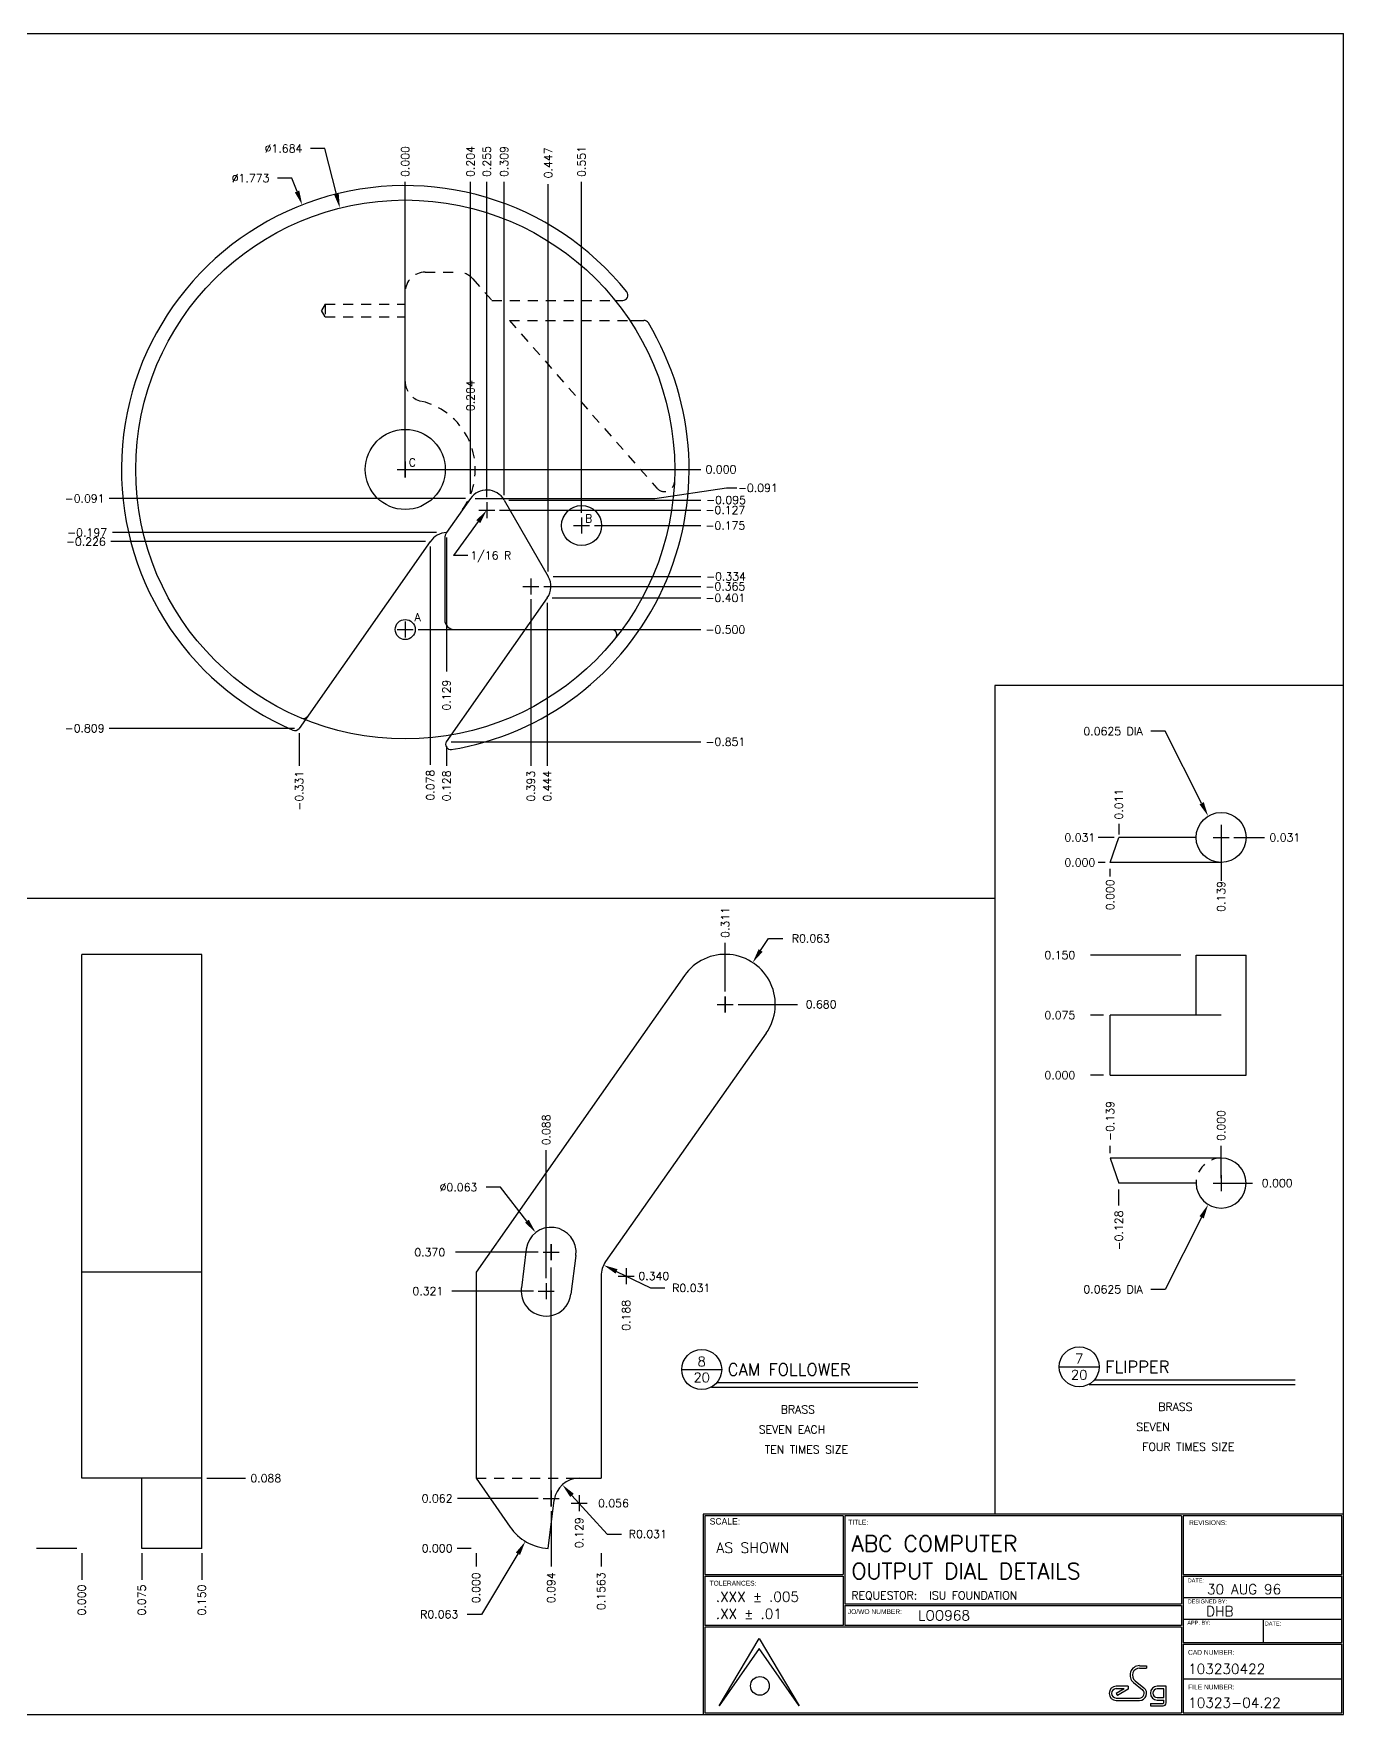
# Model space of a CAD drawing. Extents: x 0 to 33, y 0 to 21.
# Drawn here: x 16.63 to 33, y 0 to 21 of the extents above; entities that cross this region are included whole.
import ezdxf
from ezdxf.enums import TextEntityAlignment as Align

# ---------------------------------------------------------------- set-up
doc = ezdxf.new("R2010")
doc.units = 0
doc.header["$MEASUREMENT"] = 0
doc.linetypes.add('HIDDEN2', pattern=[0.1875, 0.125, -0.0625])
doc.layers.get('0').update_dxf_attribs({"linetype": 'CONTINUOUS'})
doc.layers.get('DEFPOINTS').update_dxf_attribs({"linetype": 'CONTINUOUS'})
for name, color, linetype in [('BORDER', 5, 'CONTINUOUS'), ('DIM', 1, 'CONTINUOUS'), ('HIDDEN2', 6, 'HIDDEN2'), ('OBJECT', 3, 'CONTINUOUS'), ('TEXT', 1, 'CONTINUOUS')]:
    doc.layers.add(name, color=color, linetype=linetype)
doc.styles.add('ROMANS', font='romans')
doc.styles.add('SIMPLEX', font='SIMPLEX')
doc.styles.add('TITLE', font='italic')
doc.dimstyles.get("Standard").update_dxf_attribs({"dimtxt": 0.1, "dimasz": 0.1, "dimexe": 0.1, "dimexo": 0.063, "dimgap": 0.1, "dimtad": 0, "dimtih": 1, "dimtoh": 1, "dimdec": 3, "dimzin": 0, "dimdsep": 46, "dimtxsty": 'SIMPLEX', "dimcen": 0.05, "dimclrd": 1, "dimclre": 1, "dimclrt": 1, "dimadec": 0, "dimazin": 0, "dimtfac": 0.8, "dimtdec": 3, "dimtofl": 0, "dimtmove": 2, "dimatfit": 3, "dimfxl": 1, "dimtolj": 1, "dimtzin": 0, "dimarcsym": 0})

# ---------------------------------------------------------------- blocks, each defined once
blk = doc.blocks.new('*D22')
at = {"color": 1, "linetype": 'ByBlock', "transparency": 16777216}
for p, q in [((60.685, 55.977), (60.505, 55.977)), ((61.015, 55.553), (60.685, 55.977)), ((61.317, 55.064), (61.317, 55.264)), ((61.217, 55.164), (61.417, 55.164))]:
    blk.add_line(p, q, dxfattribs=at)
blk.add_solid([(60.991, 55.534), (61.038, 55.571), (61.125, 55.41)], dxfattribs=at)
at = {"layer": 'DEFPOINTS', "color": 0, "linetype": 'ByBlock', "transparency": 16777216}
for p in [(61.125, 55.41), (61.508, 54.917)]:
    blk.add_point(p, dxfattribs=at)
at = {"color": 1, "linetype": 'ByBlock', "transparency": 16777216, "style": 'SIMPLEX'}
blk.add_text('%%c0.063', height=0.1, dxfattribs=at).set_placement((60.16, 55.977), align=Align.MIDDLE_CENTER)
blk = doc.blocks.new('*D19')
at = {"color": 1, "linetype": 'ByBlock', "transparency": 16777216}
for p, q in [((61.217, 52.089), (61.417, 52.089)), ((61.317, 51.989), (61.317, 52.189)), ((60.903, 51.398), (60.449, 50.64)), ((60.449, 50.64), (60.269, 50.64))]:
    blk.add_line(p, q, dxfattribs=at)
blk.add_solid([(60.929, 51.383), (60.877, 51.413), (60.996, 51.552)], dxfattribs=at)
at = {"layer": 'DEFPOINTS', "color": 0, "linetype": 'ByBlock', "transparency": 16777216}
for p in [(61.317, 52.089), (60.996, 51.552)]:
    blk.add_point(p, dxfattribs=at)
at = {"color": 1, "linetype": 'ByBlock', "transparency": 16777216, "style": 'SIMPLEX'}
blk.add_text('R0.063', height=0.1, dxfattribs=at).set_placement((59.919, 50.64), align=Align.MIDDLE_CENTER)
blk = doc.blocks.new('*D5')
at = {"color": 1, "linetype": 'ByBlock', "transparency": 16777216}
for p, q in [((27.383, 35.156), (27.203, 35.156)), ((27.526, 34.587), (27.383, 35.156)), ((28.286, 31.146), (28.486, 31.146)), ((28.386, 31.046), (28.386, 31.246))]:
    blk.add_line(p, q, dxfattribs=at)
blk.add_solid([(27.496, 34.58), (27.555, 34.594), (27.569, 34.412)], dxfattribs=at)
at = {"layer": 'DEFPOINTS', "color": 0, "linetype": 'ByBlock', "transparency": 16777216}
for p in [(27.569, 34.412), (29.203, 27.879)]:
    blk.add_point(p, dxfattribs=at)
at = {"color": 1, "linetype": 'ByBlock', "transparency": 16777216, "style": 'SIMPLEX'}
blk.add_text('%%c1.684', height=0.1, dxfattribs=at).set_placement((26.865, 35.156), align=Align.MIDDLE_CENTER)
blk = doc.blocks.new('*D4')
at = {"color": 1, "linetype": 'ByBlock', "transparency": 16777216}
for p, q in [((26.969, 34.786), (26.789, 34.786)), ((27.034, 34.619), (26.969, 34.786)), ((28.286, 31.146), (28.486, 31.146)), ((28.386, 31.046), (28.386, 31.246))]:
    blk.add_line(p, q, dxfattribs=at)
blk.add_solid([(27.006, 34.608), (27.062, 34.63), (27.099, 34.451)], dxfattribs=at)
at = {"layer": 'DEFPOINTS', "color": 0, "linetype": 'ByBlock', "transparency": 16777216}
for p in [(27.099, 34.451), (29.672, 27.841)]:
    blk.add_point(p, dxfattribs=at)
at = {"color": 1, "linetype": 'ByBlock', "transparency": 16777216, "style": 'SIMPLEX'}
blk.add_text('%%c1.773', height=0.1, dxfattribs=at).set_placement((26.453, 34.786), align=Align.MIDDLE_CENTER)
blk = doc.blocks.new('T-BLK')
for p, q in [((-7.8, 0.106), (-7.3, 0.949)), ((-7.3, 0.949), (-6.8, 0.106)), ((-7.3, 0.824), (-7.8, 0.106)), ((-6.8, 0.106), (-7.3, 0.824)), ((-2.603, 0.42), (-2.492, 0.332)), ((-2.547, 0.608), (-2.459, 0.608)), ((-2.547, 0.578), (-2.459, 0.578)), ((-2.459, 0.608), (-2.459, 0.578)), ((-2.689, 0.351), (-2.838, 0.351)), ((-2.739, 0.321), (-2.838, 0.321)), ((-2.739, 0.321), (-2.838, 0.263)), ((-2.838, 0.263), (-2.822, 0.237)), ((-2.689, 0.316), (-2.822, 0.237)), ((-2.689, 0.351), (-2.689, 0.316)), ((-2.621, 0.397), (-2.511, 0.308)), ((-2.214, 0.351), (-2.325, 0.351)), ((-2.244, 0.321), (-2.325, 0.321)), ((-2.244, 0.209), (-2.244, 0.321)), ((-2.214, 0.144), (-2.214, 0.351)), ((-2.838, 0.204), (-2.547, 0.204)), ((-2.838, 0.174), (-2.547, 0.174)), ((-2.411, 0.136), (-2.411, 0.106)), ((-2.411, 0.136), (-2.252, 0.136)), ((-2.411, 0.106), (-2.252, 0.106)), ((-2.325, 0.209), (-2.244, 0.209)), ((-2.325, 0.179), (-2.244, 0.179)), ((-2.244, 0.144), (-2.244, 0.179))]:
    blk.add_line(p, q)
blk.add_circle((-7.29, 0.356), 0.117)
for centre, radius, start, end in [((-2.547, 0.49), 0.119, 90, 231.3801), ((-2.547, 0.49), 0.0887, 90, 231.3801), ((-2.838, 0.263), 0.0887, 90, 270), ((-2.838, 0.263), 0.0587, 90, 270), ((-2.547, 0.263), 0.0887, 270, 51.3801), ((-2.547, 0.263), 0.0587, 270, 51.3801), ((-2.325, 0.265), 0.086, 90, 270), ((-2.325, 0.265), 0.056, 90, 270), ((-2.252, 0.144), 0.00793, 270, 0), ((-2.252, 0.144), 0.0379, 270, 0)]:
    blk.add_arc(centre, radius, start, end)
at = {"layer": 'BORDER'}
for p, q in [((-6.251, 2.48), (-6.251, 1.748)), ((-6.231, 2.48), (-6.231, 1.381)), ((-2.021, 2.48), (-2.021, 1.381)), ((-2.001, 2.48), (-2.001, 1.748)), ((-7.98, 1.748), (-6.251, 1.748)), ((-7.98, 1.728), (-6.251, 1.728)), ((-6.251, 1.728), (-6.251, 1.111)), ((-2.001, 1.748), (-0.02, 1.748)), ((-2.001, 1.728), (-0.02, 1.728)), ((-2.001, 1.728), (-2.001, 0.897)), ((-6.231, 1.381), (-2.021, 1.381)), ((-6.231, 1.361), (-2.021, 1.361)), ((-6.231, 1.361), (-6.231, 1.111)), ((-2.021, 1.361), (-2.021, 1.111)), ((-6.251, 1.111), (-7.98, 1.111)), ((-2.021, 1.091), (-7.98, 1.091)), ((-2.021, 1.111), (-6.231, 1.111)), ((-2.021, 1.091), (-2.021, 0.02)), ((-2.001, 0.897), (-0.02, 0.897)), ((-2.001, 0.877), (-0.02, 0.877)), ((-2.001, 0.877), (-2.001, 0.02))]:
    blk.add_line(p, q, dxfattribs=at)
for points in [[(0, 0), (0, 2.5), (-8, 2.5), (-8, 0), (0, 0)], [(-6.251, 2.48), (-7.98, 2.48), (-7.98, 1.748)], [(-2.021, 2.48), (-6.231, 2.48)], [(-0.02, 1.748), (-0.02, 2.48), (-2.001, 2.48)], [(-7.98, 1.728), (-7.98, 1.111)], [(-0.02, 0.897), (-0.02, 1.728)], [(-7.98, 1.091), (-7.98, 0.02), (-2.021, 0.02)], [(-0.02, 0.02), (-0.02, 0.877)], [(-2.001, 0.02), (-0.02, 0.02)]]:
    blk.add_lwpolyline(points, dxfattribs=at)
at = {"layer": 'TEXT', "color": 2}
for p, q in [((-0.02, 1.456), (-2.001, 1.456)), ((-2.001, 1.191), (-0.02, 1.191)), ((-1.001, 1.191), (-1.001, 0.897)), ((-2.001, 0.444), (-0.02, 0.444))]:
    blk.add_line(p, q, dxfattribs=at)
at = {"style": 'SIMPLEX'}
for s, height, p in [('.XXX %%P .005', 0.125, (-7.841, 1.408)), ('REQUESTOR:', 0.1, (-6.148, 1.436)), ('.XX %%P .01', 0.125, (-7.841, 1.194))]:
    blk.add_text(s, height=height, dxfattribs=at).set_placement(p)
for tag, p, height in [('DWG_:_ACT', (-7.836, 2.018), 0.13), ('FLINE_TITLE', (-6.147, 2.034), 0.2), ('SLINE_TITLE', (-6.147, 1.69), 0.2), ('REQUESTOR', (-5.176, 1.436), 0.1), ('DATE', (-1.704, 1.501), 0.125), ('J.O.N.', (-5.314, 1.174), 0.125), ('DESN', (-1.715, 1.225), 0.125), ('CAD_NUMBER', (-1.94, 0.505), 0.125), ('FILE_NUMBER', (-1.94, 0.084), 0.125)]:
    blk.add_attdef(tag, p, '', height=height, dxfattribs=at)
at = {"color": 7, "style": 'TITLE', "flags": 2}
for tag, p, height in [('TOP_LINE_LOGO', (-6.698, 0.767), 0.17), ('BOTTOM_LINE_LOGO', (-6.693, 0.147), 0.125)]:
    blk.add_attdef(tag, p, '', height=height, dxfattribs=at)
at = {"style": 'SIMPLEX', "flags": 2}
for tag, p, height in [('FIRST_LOGO_LINE', (-6.691, 0.542), 0.1), ('SECOND_LOGO_LINE', (-6.692, 0.384), 0.085)]:
    blk.add_attdef(tag, p, '', height=height, dxfattribs=at)
at = {"layer": 'TEXT'}
for s, height, p in [('SCALE:', 0.08, (-7.918, 2.372)), ('TITLE:', 0.06, (-6.186, 2.371)), ('REVISIONS:', 0.06, (-1.928, 2.366)), ('DATE:', 0.05, (-1.945, 1.648)), ('TOLERANCES:', 0.06, (-7.919, 1.609)), ('JO/WO NUMBER:', 0.06, (-6.192, 1.254)), ('DESIGNED BY:', 0.05, (-1.945, 1.386)), ('APP. BY:', 0.05, (-1.95, 1.12)), ('DATE:', 0.05, (-0.982, 1.11)), ('CAD NUMBER:', 0.06, (-1.941, 0.745)), ('FILE NUMBER:', 0.06, (-1.94, 0.312))]:
    blk.add_text(s, height=height, dxfattribs=at).set_placement(p)
blk = doc.blocks.new('P-TITLE')
at = {"layer": 'OBJECT'}
for p, q in [((-1.562, -0.638), (-1.062, -0.638)), ((-1.113, -0.8), (1.387, -0.8)), ((1.387, -0.862), (-1.188, -0.862))]:
    blk.add_line(p, q, dxfattribs=at)
blk.add_circle((-1.312, -0.638), 0.25, dxfattribs=at)
at = {"layer": 'OBJECT', "style": 'ROMANS'}
for tag, p in [('NO.', (-1.312, -0.538)), ('PAGE', (-1.312, -0.738))]:
    blk.add_attdef(tag, text='', height=0.12, dxfattribs=at).set_placement(p, align=Align.MIDDLE)
for tag, p, height in [('DESCRIPTION', (-0.988, -0.712), 0.15), ('MATERIAL', (-0.325, -1.188), 0.1), ('#_REQUIRED', (-0.6, -1.438), 0.1), ('SCALE', (-0.525, -1.688), 0.1)]:
    blk.add_attdef(tag, p, '', height=height, dxfattribs=at)
at = {"layer": 'OBJECT', "style": 'ROMANS', "flags": 2}
for tag, p in [('MATERIAL:', (-1.163, -1.188)), ('REQD:', (-1.163, -1.438)), ('SCALE:', (-1.163, -1.688))]:
    blk.add_attdef(tag, p, '', height=0.1, dxfattribs=at)
blk = doc.blocks.new('*D18')
at = {"color": 1, "linetype": 'ByBlock', "transparency": 16777216}
for p, q in [((61.578, 52.127), (62.017, 51.644)), ((62.017, 51.644), (62.197, 51.644))]:
    blk.add_line(p, q, dxfattribs=at)
blk.add_solid([(61.556, 52.106), (61.601, 52.147), (61.457, 52.26)], dxfattribs=at)
at = {"layer": 'DEFPOINTS', "color": 0, "linetype": 'ByBlock', "transparency": 16777216}
for p in [(61.457, 52.26), (61.667, 52.028)]:
    blk.add_point(p, dxfattribs=at)
at = {"color": 1, "linetype": 'ByBlock', "transparency": 16777216, "style": 'SIMPLEX'}
blk.add_text('R0.031', height=0.1, dxfattribs=at).set_placement((62.526, 51.644), align=Align.MIDDLE_CENTER)
blk = doc.blocks.new('*D20')
at = {"color": 1, "linetype": 'ByBlock', "transparency": 16777216}
for p, q in [((62.135, 54.925), (62.56, 54.718)), ((62.56, 54.718), (62.74, 54.718))]:
    blk.add_line(p, q, dxfattribs=at)
blk.add_solid([(62.122, 54.898), (62.148, 54.952), (61.973, 55.004)], dxfattribs=at)
at = {"layer": 'DEFPOINTS', "color": 0, "linetype": 'ByBlock', "transparency": 16777216}
for p in [(61.973, 55.004), (62.254, 54.867)]:
    blk.add_point(p, dxfattribs=at)
at = {"color": 1, "linetype": 'ByBlock', "transparency": 16777216, "style": 'SIMPLEX'}
blk.add_text('R0.031', height=0.1, dxfattribs=at).set_placement((63.068, 54.718), align=Align.MIDDLE_CENTER)
blk = doc.blocks.new('*D21')
at = {"color": 1, "linetype": 'ByBlock', "transparency": 16777216}
for p, q in [((63.935, 58.935), (64.033, 59.085)), ((64.033, 59.085), (64.213, 59.085)), ((63.393, 58.261), (63.593, 58.261)), ((63.493, 58.161), (63.493, 58.361))]:
    blk.add_line(p, q, dxfattribs=at)
blk.add_solid([(63.96, 58.918), (63.91, 58.951), (63.836, 58.784)], dxfattribs=at)
at = {"layer": 'DEFPOINTS', "color": 0, "linetype": 'ByBlock', "transparency": 16777216}
for p in [(63.836, 58.784), (63.493, 58.261)]:
    blk.add_point(p, dxfattribs=at)
at = {"color": 1, "linetype": 'ByBlock', "transparency": 16777216, "style": 'SIMPLEX'}
blk.add_text('R0.063', height=0.1, dxfattribs=at).set_placement((64.563, 59.085), align=Align.MIDDLE_CENTER)

msp = doc.modelspace()

# ---------------------------------------------------------------- linework, layer by layer
for centre, start, end in [((23.1, 5.7733), 352.78804, 172.78804), ((23.0386, 5.2883), 172.78804, 352.78804)]:
    msp.add_arc(centre, 0.3125, start, end)
at = {"layer": 'BORDER'}
for p, q in [((0, 21), (33, 21)), ((33, 0), (33, 21)), ((28.6447, 12.8555), (28.6447, 2.5)), ((33, 12.8555), (28.6447, 12.8555)), ((0, 10.1975), (28.6447, 10.1975)), ((0, 0), (33, 0))]:
    msp.add_line(p, q, dxfattribs=at)
at = {"layer": 'DIM'}
for p, q in [((21.2781, 15.6143), (21.2781, 19.1496)), ((22.0925, 15.2514), (22.0925, 19.1496)), ((22.2971, 15.2077), (22.2971, 19.1496)), ((22.5136, 15.2327), (22.5136, 19.1496)), ((23.0649, 14.2778), (23.0649, 19.1171)), ((23.4816, 15.0139), (23.4816, 19.1496)), ((22.0925, 15.2514), (22.0925, 16.223)), ((21.1781, 15.5543), (21.3781, 15.5543)), ((21.1781, 15.5543), (21.3781, 15.5543)), ((21.1781, 15.5543), (21.3781, 15.5543)), ((21.1781, 15.5543), (21.3781, 15.5543)), ((21.2781, 15.6543), (21.2781, 15.4543)), ((21.2781, 15.6543), (21.2781, 15.4543)), ((21.2781, 15.6543), (21.2781, 15.4543)), ((21.2781, 15.6543), (21.2781, 15.4543)), ((21.3381, 15.5543), (24.97, 15.5543)), ((22.0326, 15.1914), (17.5788, 15.1914)), ((22.1525, 15.1914), (24.3965, 15.1914)), ((22.2971, 15.1477), (22.2971, 14.9477)), ((22.5736, 15.1727), (24.97, 15.1727)), ((24.3965, 15.1914), (25.2933, 15.3261)), ((25.2933, 15.3261), (25.4202, 15.3261)), ((22.1971, 15.0477), (22.3971, 15.0477)), ((22.4571, 15.0477), (24.97, 15.0477)), ((23.4816, 14.9539), (23.4816, 14.7539)), ((21.6697, 14.7658), (17.6195, 14.7658)), ((21.7935, 14.7058), (21.7935, 13.0294)), ((23.3816, 14.8539), (23.5816, 14.8539)), ((23.6416, 14.8539), (24.97, 14.8539)), ((21.5315, 14.6523), (17.5992, 14.6523)), ((21.5915, 14.5923), (21.5915, 11.8629)), ((22.7484, 14.0929), (22.9484, 14.0929)), ((22.8484, 14.1929), (22.8484, 13.9929)), ((23.0084, 14.0929), (24.97, 14.0929)), ((23.1249, 14.2179), (24.97, 14.2179)), ((22.8484, 13.9329), (22.8484, 11.8532)), ((23.0529, 13.8891), (23.0529, 11.8532)), ((23.1129, 13.9491), (24.97, 13.9491)), ((21.2781, 13.6543), (21.2781, 13.4543)), ((21.1781, 13.5543), (21.3781, 13.5543)), ((21.4381, 13.5543), (24.97, 13.5543)), ((19.8926, 12.3199), (17.5788, 12.3199)), ((19.9526, 12.2599), (19.9526, 11.8532)), ((21.7935, 12.0968), (21.7935, 11.8532)), ((21.8535, 12.1519), (24.97, 12.1519)), ((30.1344, 10.9563), (29.9359, 10.9563)), ((30.1944, 11.1264), (30.1944, 10.9935)), ((31.3719, 10.9563), (31.5719, 10.9563)), ((31.4719, 11.1163), (31.4719, 10.4136)), ((31.4719, 11.0563), (31.4719, 10.8563)), ((31.6319, 10.9563), (32.0152, 10.9563)), ((30.025, 10.6438), (29.9359, 10.6438)), ((30.085, 10.468), (30.085, 10.5646)), ((25.2767, 9.0311), (25.2767, 9.6401)), ((30.9677, 9.4863), (29.8382, 9.4863)), ((25.1767, 8.8711), (25.3767, 8.8711)), ((25.2767, 8.9711), (25.2767, 8.7711)), ((25.4367, 8.8711), (26.1776, 8.8711)), ((30.0047, 8.7363), (29.8382, 8.7363)), ((30.0047, 7.9863), (29.8382, 7.9863)), ((23.0386, 5.4483), (23.0386, 7.0496)), ((30.085, 7.0105), (30.085, 7.1054)), ((31.4719, 6.698), (31.4719, 7.1054)), ((31.4719, 6.738), (31.4719, 6.538)), ((30.1944, 6.3574), (30.1944, 6.56)), ((31.3719, 6.638), (31.5719, 6.638)), ((31.5319, 6.638), (31.8646, 6.638)), ((22.94, 5.7733), (21.9058, 5.7733)), ((23, 5.7733), (23.2, 5.7733)), ((23.1, 5.8733), (23.1, 5.6733)), ((23.1, 2.7983), (23.1, 5.5855)), ((23.9375, 5.4769), (24.1375, 5.4769)), ((24.0375, 5.5769), (24.0375, 5.3769)), ((22.8786, 5.2883), (21.8599, 5.2883)), ((22.9386, 5.2883), (23.1386, 5.2883)), ((23.0386, 5.3883), (23.0386, 5.1883)), ((18.7993, 2.9507), (19.2826, 2.9507)), ((23.1, 2.7983), (23.1, 2.5983)), ((23.4507, 2.7382), (23.4507, 2.5382)), ((22.94, 2.6983), (21.9325, 2.6983)), ((23, 2.6983), (23.2, 2.6983)), ((23.1, 2.5383), (23.1, 1.8459)), ((23.3507, 2.6382), (23.5507, 2.6382)), ((17.1752, 2.0743), (16.671, 2.0743)), ((17.2352, 2.0143), (17.2352, 1.6814)), ((17.9852, 2.0143), (17.9852, 1.6814)), ((18.7352, 2.0143), (18.7352, 1.6814)), ((22.1025, 2.0743), (21.9249, 2.0743)), ((22.1625, 2.0143), (22.1625, 1.8459)), ((23.725, 2.0143), (23.725, 1.8459))]:
    msp.add_line(p, q, dxfattribs=at)
at = {"layer": 'DIM', "color": 1}
for p in [(22.1907, 14.9025), (22.0616, 14.4806)]:
    msp.add_line(p, (21.8816, 14.4806), dxfattribs=at)
msp.add_solid([(22.1665, 14.9202), (22.2149, 14.8848), (22.2971, 15.0477)], dxfattribs=at)
at = {"layer": 'HIDDEN2'}
for p, q in [((21.5281, 18.0195), (21.9353, 18.0195)), ((22.123, 17.9347), (22.359, 17.6664)), ((21.2781, 16.6524), (21.2781, 17.7695)), ((22.359, 17.6664), (23.9003, 17.6664)), ((20.2781, 17.6194), (20.2331, 17.5414)), ((20.2781, 17.4634), (20.2331, 17.5414)), ((20.2781, 17.6194), (20.2781, 17.4634)), ((20.2781, 17.6194), (21.2781, 17.6194)), ((20.2781, 17.4634), (21.2781, 17.4634)), ((22.579, 17.4164), (24.0833, 17.4164)), ((22.579, 17.4164), (24.4227, 15.3211)), ((22.7744, 13.5528), (23.8587, 13.5528)), ((22.1625, 2.9507), (23.4507, 2.9507))]:
    msp.add_line(p, q, dxfattribs=at)
for centre, radius, start, end in [((21.5281, 17.7695), 0.25, 90, 180), ((21.9353, 17.7695), 0.25, 41.34422, 90), ((21.5281, 16.6524), 0.25, 180, 258.46304), ((21.2781, 15.5556), 0.875, 324.90591, 76.78702), ((24.5166, 15.4036), 0.125, 221.34422, 357.31249), ((23.8587, 13.4903), 0.0625, 321.34555, 90), ((31.4719, 6.638), 0.3125, 90, 179.99989)]:
    msp.add_arc(centre, radius, start, end, dxfattribs=at)
at = {"layer": 'OBJECT'}
for p, q in [((23.9003, 17.6664), (23.9951, 17.6664)), ((24.0833, 17.4164), (24.2601, 17.4164)), ((22.0925, 15.1914), (21.7935, 14.7658)), ((22.5136, 15.1727), (23.0649, 14.2179)), ((21.5915, 14.6523), (19.9526, 12.3199)), ((21.7708, 14.6939), (21.7708, 13.6778)), ((23.0529, 13.9491), (21.7901, 12.1519)), ((21.8958, 13.5528), (22.7744, 13.5528)), ((30.085, 10.6438), (30.1944, 10.9563)), ((31.1594, 10.9563), (30.1944, 10.9563)), ((31.4719, 10.6438), (30.085, 10.6438)), ((17.2352, 2.9507), (17.2352, 9.4961)), ((18.7352, 9.4961), (17.2352, 9.4961)), ((18.7352, 2.0743), (18.7352, 9.4961)), ((31.1594, 9.4863), (31.7844, 9.4863)), ((31.1594, 8.7363), (31.1594, 9.4863)), ((31.7844, 7.9863), (31.7844, 9.4863)), ((24.7653, 9.2304), (22.1625, 5.5262)), ((30.085, 7.9863), (30.085, 8.7363)), ((31.4719, 8.7363), (30.085, 8.7363)), ((30.085, 7.9863), (30.085, 8.7363)), ((25.7881, 8.5117), (23.7818, 5.6565)), ((30.085, 7.9863), (31.7844, 7.9863)), ((31.4719, 6.9505), (30.085, 6.9505)), ((30.085, 6.9505), (30.1944, 6.638)), ((31.1594, 6.638), (30.1944, 6.638)), ((22.79, 5.8125), (22.7286, 5.3275)), ((23.41, 5.7341), (23.3487, 5.2491)), ((18.7352, 5.5262), (17.2352, 5.5262)), ((22.1625, 5.5262), (22.1625, 2.9507)), ((23.725, 5.4769), (23.725, 2.9507)), ((18.7352, 2.9507), (17.2352, 2.9507)), ((17.9852, 2.0743), (17.9852, 2.9507)), ((22.1625, 2.9507), (22.5872, 2.3411)), ((23.4125, 2.9507), (23.725, 2.9507)), ((23.0644, 2.0743), (23.1407, 2.6774)), ((18.7352, 2.0743), (17.9852, 2.0743))]:
    msp.add_line(p, q, dxfattribs=at)
at = {"layer": 'OBJECT', "color": 1}
for p, q in [((30.7729, 12.284), (30.5929, 12.284)), ((31.2288, 11.3843), (30.7729, 12.284)), ((31.2288, 6.21), (30.7729, 5.3103)), ((30.7729, 5.3103), (30.5929, 5.3103))]:
    msp.add_line(p, q, dxfattribs=at)
at = {"layer": 'OBJECT'}
for centre, radius in [((21.2781, 15.5543), 3.367), ((21.2781, 15.5543), 0.5), ((21.2781, 15.5543), 0.5), ((23.4816, 14.8539), 0.25), ((21.2781, 13.5543), 0.125), ((21.2781, 13.5543), 0.125), ((31.4719, 10.9563), 0.3125)]:
    msp.add_circle(centre, radius, dxfattribs=at)
for centre, radius, start, end in [((21.2781, 15.5543), 3.5467, 38.70496, 246.67252), ((23.9951, 17.7314), 0.065, 270, 38.70496), ((21.2781, 15.5543), 3.5467, 279.30039, 31.07549), ((24.2601, 17.3514), 0.065, 31.07549, 90), ((22.2971, 15.0477), 0.25, 30, 144.90591), ((21.801, 14.5159), 0.25, 91.7305, 146.94413), ((21.8958, 14.6939), 0.125, 144.90591, 180), ((22.8484, 14.0929), 0.25, 324.90591, 30), ((21.8958, 13.6778), 0.125, 180, 270), ((20.006, 12.5045), 0.0625, 247.35752, 324.90591), ((19.8994, 12.3573), 0.065, 246.67252, 324.90591), ((21.8467, 12.1194), 0.065, 144.90591, 279.39833), ((25.2767, 8.8711), 0.625, 324.90591, 144.90591), ((31.4719, 6.638), 0.3125, 179.99989, 89.99989), ((23.1, 5.7733), 0.3125, 352.78804, 172.78804), ((24.0375, 5.4769), 0.3125, 144.90591, 180), ((23.4507, 2.6382), 0.3125, 90, 172.78804), ((23.1, 2.6983), 0.625, 214.85974, 266.73288)]:
    msp.add_arc(centre, radius, start, end, dxfattribs=at)
at = {"layer": 'OBJECT', "color": 1}
for points in [[(31.202, 11.3707), (31.2556, 11.3978), (31.3102, 11.2237)], [(31.202, 6.2236), (31.2556, 6.1965), (31.3102, 6.3706)]]:
    msp.add_solid(points, dxfattribs=at)

# ---------------------------------------------------------------- block references
at = {"layer": 'BORDER'}
ref = msp.add_blockref('P-TITLE', (26.2944, 4.9466), dxfattribs=at)
ref.add_attrib('SCALE', 'TEN TIMES SIZE', (25.7694, 3.2591), dxfattribs={"layer": 'OBJECT', "height": 0.1, "style": 'ROMANS'})
ref.add_attrib('#_REQUIRED', 'SEVEN EACH', (25.6944, 3.5086), dxfattribs={"layer": 'OBJECT', "height": 0.1, "style": 'ROMANS'})
ref.add_attrib('MATERIAL', 'BRASS', (25.9694, 3.7591), dxfattribs={"layer": 'OBJECT', "height": 0.1, "style": 'ROMANS'})
ref.add_attrib('NO.', '8', dxfattribs={"layer": 'OBJECT', "height": 0.12, "style": 'ROMANS'}).set_placement((24.9819, 4.4091), align=Align.MIDDLE)
ref.add_attrib('DESCRIPTION', 'CAM FOLLOWER', (25.3069, 4.2341), dxfattribs={"layer": 'OBJECT', "height": 0.15, "style": 'ROMANS'})
ref.add_attrib('PAGE', '20', dxfattribs={"layer": 'OBJECT', "height": 0.12, "style": 'ROMANS'}).set_placement((24.9819, 4.2091), align=Align.MIDDLE)
at = {"layer": 'DIM'}
ref = msp.add_blockref('T-BLK', (33, 0), dxfattribs=at)
ref.add_attrib('FLINE_TITLE', 'ABC COMPUTER', (26.853, 2.0341), dxfattribs={"layer": '0', "height": 0.2, "style": 'SIMPLEX'})
ref.add_attrib('SLINE_TITLE', 'OUTPUT DIAL DETAILS', (26.853, 1.6905), dxfattribs={"layer": '0', "height": 0.2, "style": 'SIMPLEX'})
ref.add_attrib('DWG_:_ACT', 'AS SHOWN', (25.1645, 2.0175), dxfattribs={"layer": '0', "height": 0.13, "style": 'SIMPLEX'})
ref.add_attrib('CAD_NUMBER', '103230422', (31.0597, 0.505), dxfattribs={"layer": '0', "height": 0.125, "style": 'SIMPLEX'})
ref.add_attrib('FILE_NUMBER', '10323-04.22', (31.0604, 0.0836), dxfattribs={"layer": '0', "height": 0.125, "style": 'SIMPLEX'})
ref.add_attrib('REQUESTOR', 'ISU FOUNDATION', (27.8241, 1.4363), dxfattribs={"layer": '0', "height": 0.1, "style": 'SIMPLEX'})
ref.add_attrib('J.O.N.', 'LOO968', (27.6861, 1.1736), dxfattribs={"layer": '0', "height": 0.125, "style": 'SIMPLEX'})
ref.add_attrib('DATE', '30 AUG 96', (31.2959, 1.5011), dxfattribs={"layer": '0', "height": 0.125, "style": 'SIMPLEX'})
ref.add_attrib('DESN', 'DHB', (31.2849, 1.2252), dxfattribs={"layer": '0', "height": 0.125, "style": 'SIMPLEX'})
at = {"layer": 'TEXT'}
ref = msp.add_blockref('P-TITLE', (31.0111, 4.9803), dxfattribs=at)
ref.add_attrib('SCALE', 'FOUR TIMES SIZE', (30.4861, 3.2928), dxfattribs={"layer": 'OBJECT', "height": 0.1, "style": 'ROMANS'})
ref.add_attrib('#_REQUIRED', 'SEVEN', (30.4111, 3.5423), dxfattribs={"layer": 'OBJECT', "height": 0.1, "style": 'ROMANS'})
ref.add_attrib('MATERIAL', 'BRASS', (30.6861, 3.7928), dxfattribs={"layer": 'OBJECT', "height": 0.1, "style": 'ROMANS'})
ref.add_attrib('NO.', '7', dxfattribs={"layer": 'OBJECT', "height": 0.12, "style": 'ROMANS'}).set_placement((29.6986, 4.4428), align=Align.MIDDLE)
ref.add_attrib('DESCRIPTION', 'FLIPPER', (30.0236, 4.2678), dxfattribs={"layer": 'OBJECT', "height": 0.15, "style": 'ROMANS'})
ref.add_attrib('PAGE', '20', dxfattribs={"layer": 'OBJECT', "height": 0.12, "style": 'ROMANS'}).set_placement((29.6986, 4.2428), align=Align.MIDDLE)

# ---------------------------------------------------------------- texts
at = {"layer": 'DIM', "style": 'SIMPLEX'}
for s, p in [('0.000', (21.3281, 19.2096)), ('0.204', (22.1426, 19.2096)), ('0.255', (22.3471, 19.2096)), ('0.309', (22.5636, 19.2096)), ('0.551', (23.5316, 19.2096)), ('0.204', (22.1425, 16.283)), ('0.011', (30.2444, 11.1804)), ('0.139', (31.5219, 10.0266)), ('0.311', (25.3267, 9.7019)), ('-0.139', (30.135, 7.1653)), ('0.088', (23.0886, 7.1096)), ('0.000', (31.5219, 7.1653)), ('-0.128', (30.2444, 5.7985)), ('0.188', (24.0875, 4.7926))]:
    msp.add_text(s, height=0.1, rotation=90, dxfattribs=at).set_placement(p)
for s, p in [('0.447', (23.1149, 19.5771)), ('0.129', (21.8435, 12.9279)), ('0.078', (21.6415, 11.8029)), ('0.128', (21.8435, 11.7932)), ('0.393', (22.8984, 11.7893)), ('0.444', (23.1029, 11.7893)), ('-0.331', (20.0026, 11.7893)), ('0.000', (30.135, 10.4321)), ('0.129', (23.5007, 2.4626)), ('0.000', (22.2125, 1.7744)), ('0.094', (23.15, 1.7744)), ('0.1563', (23.775, 1.7744)), ('0.000', (17.2852, 1.6214)), ('0.075', (18.0352, 1.6214)), ('0.150', (18.7852, 1.6214))]:
    msp.add_text(s, height=0.1, rotation=90, dxfattribs=at).set_placement(p, align=Align.RIGHT)
for s, p in [('C', (21.3665, 15.6427)), ('B', (23.57, 14.9423)), ('A', (21.4328, 13.709))]:
    msp.add_text(s, height=0.1, dxfattribs=at).set_placement(p, align=Align.MIDDLE)
for s, p in [('0.000', (25.03, 15.5043)), ('-0.091', (25.4356, 15.2743)), ('-0.091', (17.0241, 15.1414)), ('-0.095', (25.0379, 15.1227)), ('-0.127', (25.03, 14.9977)), ('-0.226', (17.0391, 14.6023)), ('-0.197', (17.0548, 14.7158)), ('-0.175', (25.03, 14.8039)), ('-0.365', (25.03, 14.0428)), ('-0.334', (25.0379, 14.1678)), ('-0.401', (25.03, 13.8991)), ('-0.500', (25.03, 13.5043)), ('-0.809', (17.0234, 12.2699)), ('-0.851', (25.03, 12.1019)), ('0.031', (32.0752, 10.9063)), ('0.680', (26.2812, 8.8211)), ('0.000', (31.9806, 6.588)), ('0.088', (19.3426, 2.9007))]:
    msp.add_text(s, height=0.1, dxfattribs=at).set_placement(p)
at = {"layer": 'DIM', "color": 1, "style": 'SIMPLEX'}
msp.add_text('1/16 R', height=0.1, dxfattribs=at).set_placement((22.6017, 14.4806), align=Align.MIDDLE_RIGHT)
at = {"layer": 'DIM', "style": 'SIMPLEX'}
for s, p in [('0.031', (29.9, 10.9063)), ('0.000', (29.9, 10.5938)), ('0.150', (29.6504, 9.4363)), ('0.075', (29.6504, 8.6863)), ('0.000', (29.6504, 7.9363)), ('0.370', (21.7769, 5.7233)), ('0.340', (24.5773, 5.4269)), ('0.321', (21.7539, 5.2383)), ('0.062', (21.8686, 2.6483)), ('0.056', (24.0723, 2.5882)), ('0.000', (21.8687, 2.0243))]:
    msp.add_text(s, height=0.1, dxfattribs=at).set_placement(p, align=Align.RIGHT)
at = {"layer": 'OBJECT', "color": 1, "style": 'SIMPLEX'}
for p in [(30.4929, 12.284), (30.4929, 5.3103)]:
    msp.add_text('0.0625 DIA', height=0.1, dxfattribs=at).set_placement(p, align=Align.MIDDLE_RIGHT)

# ---------------------------------------------------------------- dimensions: what is measured, and where the dimension line sits
at = {"layer": 'DIM'}
for center, mpoint, picture, middle, set_off in [((25.2767, 8.8711), (25.6193, 9.3938), '*D21', (26.3466, 9.6949), (-38.2167, -49.3903)), ((24.0375104179, 5.4768563387), (23.7565785674, 5.613726881), '*D20', (24.8517216486, 5.3279480345), (-38.2167213492, -49.3902954689)), ((23.1, 2.6983), (22.7789, 2.1621), '*D19', (21.7025, 1.2497), (-38.2167, -49.3903)), ((23.4507, 2.6382), (23.2405, 2.8694), '*D18', (24.3091, 2.2534), (-38.2167, -49.3903))]:
    dim = msp.add_radius_dim(center=center, mpoint=mpoint, dimstyle='Standard', dxfattribs=at)
    dim.commit()
    dim.dimension.update_dxf_attribs({"geometry": picture, "text_midpoint": middle, "insert": set_off})
dim = msp.add_diameter_dim_2p(p1=(23.2916, 5.5265), p2=(22.9084, 6.0201), dimstyle='Standard', dxfattribs=at)
dim.commit()
dim.dimension.update_dxf_attribs({"geometry": '*D22', "text_midpoint": (21.943, 6.5871), "insert": (-38.2167, -49.3903)})
at = {"layer": 'OBJECT'}
for p1, p2, picture, middle in [((22.0948, 12.2879), (20.4615, 18.8208), '*D5', (19.7574, 19.5646)), ((22.5647, 12.2492), (19.9915, 18.8594), '*D4', (19.3452, 19.1949))]:
    dim = msp.add_diameter_dim_2p(p1=p1, p2=p2, dimstyle='Standard', dxfattribs=at)
    dim.commit()
    dim.dimension.update_dxf_attribs({"geometry": picture, "text_midpoint": middle, "insert": (-7.1078, -15.5915)})

doc.saveas('drawing.dxf')
